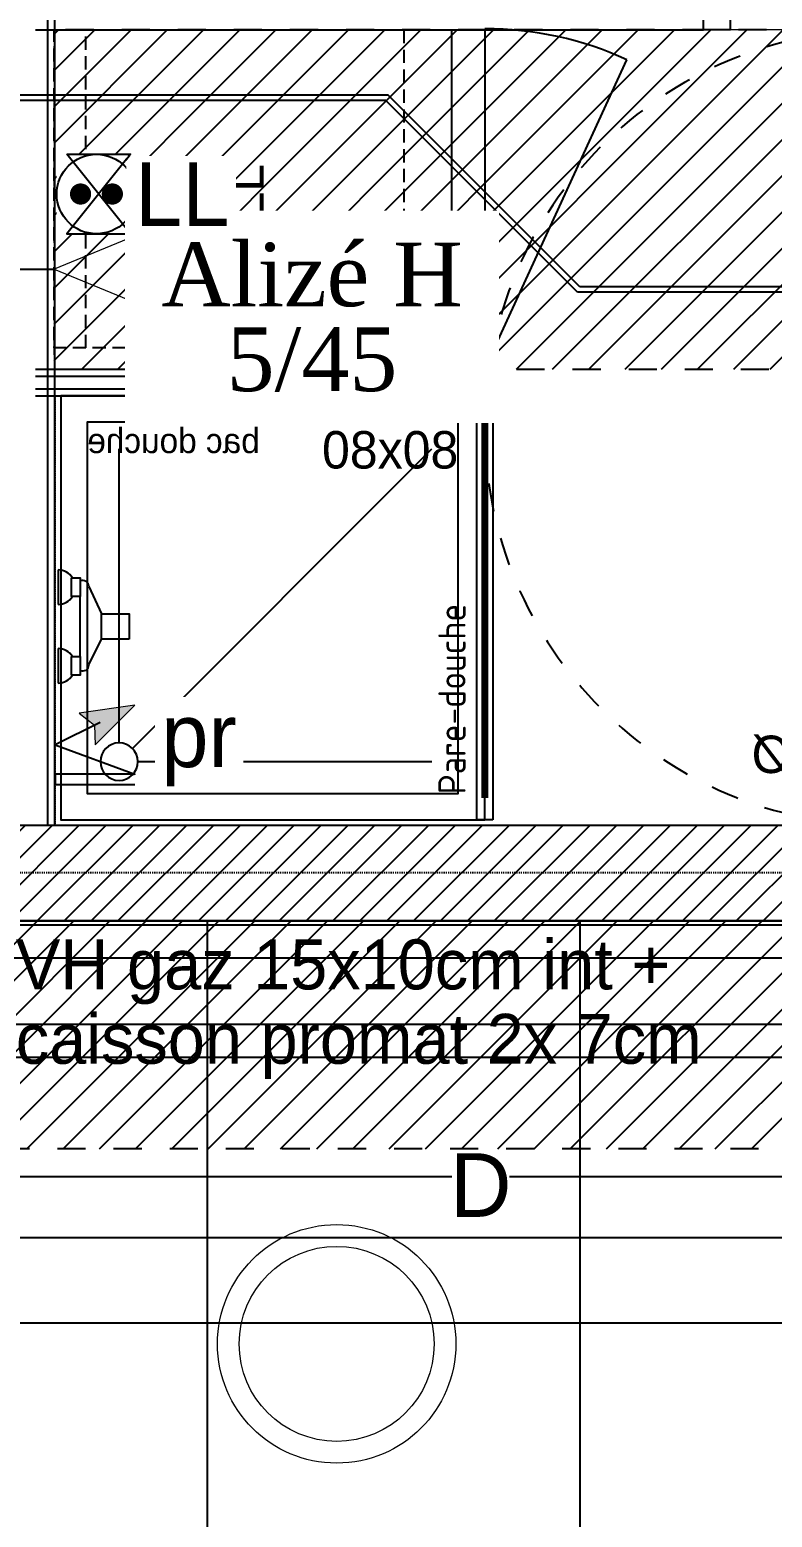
# Model space of a CAD drawing. Header units: centimetres. Extents: x 2191 to 12545, y -680 to 18662.
# Drawn here: x 10903.9 to 11043.9, y 4169.9 to 4450.4 of the extents above; entities that cross this region are included whole.
import ezdxf

# ---------------------------------------------------------------- set-up
doc = ezdxf.new("R2010")
doc.units = ezdxf.units.CM
for name, pattern in [('Style de ligne -1', [0.41664, 0.20828, -0.20836]), ('Style de ligne -11', [0.347222, 0.20828, -0.138942]), ('Style de ligne -13', [0.147638, 0.098425, -0.049213]), ('Style de ligne -18', [0.164042, 0.054681, -0.109361]), ('Style de ligne -5', [0.20828, 0.069425, -0.138855]), ('VW-01', [0.41656, 0.20828, -0.20828])]:
    doc.linetypes.add(name, pattern=pattern)
for name, color, linetype in [('B Aménagement intérieur', 252, 'Continuous'), ('B faience', 252, 'Style de ligne -11'), ('B Faux plafonds', 252, 'Continuous'), ('B Faux plafonds_Hatch', 252, 'Continuous'), ('B GÈnÈral_Hatch', 252, 'Continuous'), ('B Général', 252, 'Continuous'), ('C ANNOTATIONS-axes horizontaux', 252, 'Style de ligne -1'), ('C ANNOTATIONS-PMR', 252, 'Style de ligne -5'), ('C ANNOTATIONS-PRELEM', 252, 'Continuous'), ('C ANNOTATIONS-prestations', 252, 'Continuous'), ('C ANNOTATIONS-prestations_Hatch', 252, 'Continuous'), ('C ANNOTATIONS-texte', 252, 'Continuous'), ('D SURFACES-shab', 252, 'Continuous'), ('F REMPLISSAGE-vert clair', 252, 'Continuous'), ('F REMPLISSAGE-vert foncé', 252, 'Continuous'), ('prlm-CHAUFF', 4, 'Continuous'), ('prlm-EAU-EF', 161, 'Continuous'), ('prlm-MOD', 64, 'Continuous'), ('prlm-VMC', 93, 'Continuous')]:
    doc.layers.add(name, color=color, linetype=linetype)
doc.layers.add('prlm-ELEC-CFO', color=1, linetype='Continuous', lineweight=25)
doc.layers.add('prlm-GAZ', color=2, linetype='Continuous', lineweight=25)
doc.styles.add('Eurostile', font='Eurosti.TTF')
doc.styles.add('Eurostile (italic)', font='Eurostib.TTF')
doc.styles.add('prlm-elec-cfo', font='comic.ttf', dxfattribs={"height": 12})
doc.styles.add('prlm-vmc', font='pala.ttf', dxfattribs={"height": 14})
doc.styles.get("Standard").update_dxf_attribs({"font": 'isocp.shx', "height": 15})
pattern_1 = [(45, (0, 0.2205), (-3.5277778, 3.3072917), [])]

# ---------------------------------------------------------------- blocks, each defined once
blk = doc.blocks.new('B 70.Rond 150_PMR')
at = {"layer": 'B Général', "linetype": 'VW-01', "ltscale": 25.4}
blk.add_circle((0, 0), 75, dxfattribs=at)
at = {"layer": 'B Général', "insert": (-61.5, 0), "char_height": 7.059, "attachment_point": 5, "rotation": 90, "line_spacing_factor": 0.894142, "style": 'Eurostile (italic)'}
blk.add_mtext('Ø 150 PMR', dxfattribs=at)
blk = doc.blocks.new('B 70.Lave Linge')
at = {"layer": 'B Général', "linetype": 'Style de ligne -13', "ltscale": 25.4, "flags": 128}
blk.add_lwpolyline([(-29.47, 30), (-29.47, 36), (30.53, 36), (30.53, 30)], dxfattribs=at)
blk.add_lwpolyline([(-29.47, 30), (30.53, 30), (30.53, -30), (-29.47, -30)], close=True, dxfattribs=at)
at = {"layer": 'B Général', "insert": (0, 0), "char_height": 7.059, "attachment_point": 5, "line_spacing_factor": 0.894142, "style": 'Eurostile'}
blk.add_mtext('LL', dxfattribs=at)
blk = doc.blocks.new('B 70.PP 80')
at = {"layer": 'B Général', "flags": 128}
blk.add_lwpolyline([(-43, 2.5), (-43, 85.5), (-39, 85.5), (-39, 2.5)], close=True, dxfattribs=at)
at = {"layer": 'B Général', "linetype": 'Style de ligne -18', "ltscale": 25.4, "flags": 128}
blk.add_lwpolyline([(46, 2.5), (45.27, 13.33), (43.1, 23.98), (39.53, 34.26), (34.61, 44), (28.44, 53.03), (21.1, 61.19), (12.74, 68.35), (3.5, 74.38), (-6.47, 79.18), (-17, 82.67), (-27.91, 84.79), (-39, 85.5)], dxfattribs=at)
at = {"layer": 'B Général', "linetype": 'Continuous', "flags": 128}
for points in [[(-45, 2.5), (-43, 2.5), (-43, 0), (-40, 0), (-40, -2.5), (-45, -2.5)], [(48, 2.5), (46, 2.5), (46, 0), (43, 0), (43, -2.5), (48, -2.5), (48, -2.5), (48, -2.5), (48, 1.79), (48, 1.79)]]:
    blk.add_lwpolyline(points, close=True, dxfattribs=at)
at = {"layer": 'C ANNOTATIONS-prestations', "insert": (-37.5, 32.5), "char_height": 5.8825, "attachment_point": 1, "rotation": 90, "line_spacing_factor": 0.894142, "style": 'Eurostile'}
blk.add_mtext('PP 83 x 204', dxfattribs=at)
blk = doc.blocks.new('B 70.Bac douche 80.80')
at = {"layer": 'B faience', "lineweight": 18, "flags": 128}
blk.add_lwpolyline([(-41, -40), (40, -40), (40, 41)], dxfattribs=at)
at = {"layer": 'B Général', "linetype": 'Continuous'}
for p, q in [((25.5, -25.5), (-31, 31)), ((28, -24.46), (28, 31)), ((24.46, -28), (-31, -28))]:
    blk.add_line(p, q, dxfattribs=at)
at = {"layer": 'B Général', "linetype": 'Continuous', "flags": 128}
for points in [[(-41, 41), (39, 41), (39, -39), (-41, -39)], [(-36, 36), (34, 36), (34, -34), (-36, -34)]]:
    blk.add_lwpolyline(points, close=True, dxfattribs=at)
at = {"layer": 'B Général', "linetype": 'Continuous'}
blk.add_circle((28, -28), 3.54, dxfattribs=at)
at = {"layer": 'B Général', "insert": (-36, 30.76), "char_height": 7.059, "width": 35, "attachment_point": 4, "line_spacing_factor": 0.894142, "style": 'Eurostile'}
blk.add_mtext('80x80', dxfattribs=at)
at = {"layer": 'C ANNOTATIONS-prestations', "insert": (34, 32.51), "char_height": 4.706, "width": 70, "attachment_point": 6, "line_spacing_factor": 0.894142, "style": 'Eurostile'}
blk.add_mtext('bac douche ', dxfattribs=at)
blk = doc.blocks.new('B 70.Groupe-17-1')
at = {"layer": 'B Faux plafonds_Hatch', "linetype": 'Continuous'}
h = blk.add_hatch(dxfattribs=at)
h.set_pattern_fill('F_P__SOFFITE', color=256, style=0, pattern_type=2)
h.set_pattern_definition(pattern_1)
h.paths.add_polyline_path([(11180.44, 4450.39), (10908.46, 4450.39), (10908.46, 4386.39), (11180.44, 4386.39)])
at = {"layer": 'B Faux plafonds', "linetype": 'VW-01', "ltscale": 25.4, "flags": 128}
blk.add_lwpolyline([(11180.44, 4450.39), (10908.46, 4450.39), (10908.46, 4386.39), (11180.44, 4386.39)], close=True, dxfattribs=at)
at = {"layer": 'B Général', "linetype": 'Continuous'}
for p, q in [((11031, 4450.39), (11031, 4455.39)), ((10904.95, 4450.39), (11031, 4450.39)), ((10989.72, 4386.39), (11016.51, 4444.74)), ((10904.96, 4386.39), (10989.72, 4386.39)), ((10989.72, 4381.39), (10989.72, 4386.39)), ((10904.96, 4381.39), (10989.72, 4381.39))]:
    blk.add_line(p, q, dxfattribs=at)
at = {"layer": 'B Général', "linetype": 'Continuous', "flags": 128}
blk.add_lwpolyline([(10983.5, 4450.39), (10989.72, 4450.39), (10989.72, 4386.39), (10983.5, 4386.39)], close=True, dxfattribs=at)
at = {"layer": 'B Général', "linetype": 'Continuous'}
blk.add_arc((10989.72, 4386.39), 64.21, 65.3422, 90, dxfattribs=at)
at = {"layer": 'D SURFACES-shab', "lineweight": 18, "flags": 128}
blk.add_lwpolyline([(11180.44, 4380.41), (11180.44, 4450.41), (10908.46, 4450.41), (10908.46, 4300.41), (11235.44, 4300.41), (11235.44, 4345.36), (11283.04, 4345.36), (11283.04, 4380.41)], close=True, dxfattribs=at)
at = {"layer": 'F REMPLISSAGE-vert clair'}
for p, q in [((10904.96, 4385.09), (10989.72, 4385.09)), ((10904.96, 4382.69), (10989.72, 4382.69))]:
    blk.add_line(p, q, dxfattribs=at)
at = {"layer": 'F REMPLISSAGE-vert foncé', "linetype": 'Continuous'}
for p, q in [((10904.95, 4450.39), (11031, 4450.39)), ((10904.96, 4386.39), (10989.72, 4386.39)), ((10904.96, 4381.39), (10989.72, 4381.39))]:
    blk.add_line(p, q, dxfattribs=at)
at = {"layer": 'F REMPLISSAGE-vert foncé'}
for p, q in [((10904.96, 4385.09), (10989.72, 4385.09)), ((10904.96, 4382.69), (10989.72, 4382.69))]:
    blk.add_line(p, q, dxfattribs=at)
at = {"layer": 'B Général', "xscale": -1}
for name, p in [('B 70.PP 80', (11079, 4452.89)), ('B 70.Bac douche 80.80', (10948.72, 4340.37))]:
    blk.add_blockref(name, p, dxfattribs=at)
at = {"layer": 'B Général', "rotation": 90}
blk.add_blockref('B 70.Lave Linge', (10944.46, 4419.86), dxfattribs=at)
at = {"layer": 'C ANNOTATIONS-PMR', "ltscale": 25.4, "xscale": -1, "rotation": 270}
blk.add_blockref('B 70.Rond 150_PMR', (11064.72, 4375.39), dxfattribs=at)
at = {"layer": 'C ANNOTATIONS-texte', "insert": (10939.73, 4400.41), "char_height": 7.059, "width": 34.77, "attachment_point": 1, "line_spacing_factor": 0.894142, "style": 'Eurostile'}
blk.add_mtext('Placard', dxfattribs=at)
blk = doc.blocks.new('B 70.Groupe-23-1')
at = {"layer": 'B Faux plafonds_Hatch', "linetype": 'Continuous'}
h = blk.add_hatch(dxfattribs=at)
h.set_pattern_fill('F_P__SOFFITE', color=256, style=0, pattern_type=2)
h.set_pattern_definition(pattern_1)
h.paths.add_polyline_path([(10859.39, 4282.37), (11431.45, 4282.37), (11431.45, 4239.35), (10859.39, 4239.35)])
at = {"layer": 'B Faux plafonds', "linetype": 'VW-01', "ltscale": 25.4, "flags": 128}
blk.add_lwpolyline([(10859.39, 4282.37), (11431.45, 4282.37), (11431.45, 4239.35), (10859.39, 4239.35)], close=True, dxfattribs=at)
blk = doc.blocks.new('B 70.Groupe-33-1')
at = {"layer": 'C ANNOTATIONS-prestations', "linetype": 'Continuous'}
for p, q in [((11263.46, 4281.61), (11263.46, 4287.36)), ((11269.71, 4275.36), (11269.71, 4287.36)), ((11282.21, 4262.86), (11282.21, 4287.36)), ((11288.46, 4256.61), (11288.46, 4287.36)), ((10884.39, 4281.61), (11263.46, 4281.61)), ((10884.39, 4275.36), (11269.71, 4275.36)), ((10884.39, 4262.86), (11282.21, 4262.86)), ((10884.39, 4256.61), (11288.46, 4256.61))]:
    blk.add_line(p, q, dxfattribs=at)
blk = doc.blocks.new('xi.pdch')
at = {"layer": 'prlm-MOD', "color": 0, "linetype": 'ByBlock', "lineweight": -2, "ltscale": 50}
blk.add_lwpolyline([(-32.52, -3.22), (-32.52, -0.19), (47.48, -0.19), (47.48, -3.22)], close=True, dxfattribs=at)
at = {"layer": 'prlm-MOD', "color": 0, "linetype": 'ByBlock', "lineweight": 5, "ltscale": 50, "const_width": 1.3}
blk.add_lwpolyline([(-28.4, -1.71), (44.13, -1.71), (44.13, -1.71)], dxfattribs=at)
at = {"layer": 'prlm-MOD', "color": 0, "insert": (-27.71, 7.06), "char_height": 5.1497, "width": 137.3149, "attachment_point": 1}
blk.add_mtext('Pare-douche', dxfattribs=at)
blk = doc.blocks.new('xi.be')
at = {"layer": 'prlm-VMC', "color": 0, "linetype": 'ByBlock', "lineweight": 5, "flags": 128}
blk.add_lwpolyline([(-6.17, -15), (6.17, -15), (0, 0)], close=True, dxfattribs=at)
at = {"layer": 'prlm-VMC', "color": 0, "linetype": 'ByBlock', "lineweight": 5}
blk.add_solid([(0, -1), (5.17, -14), (-5.17, -14), (0, -1)], dxfattribs=at)
blk = doc.blocks.new('xi.dchrob')
at = {"layer": 'prlm-MOD', "color": 161}
for p, q in [((8.16, -2.3), (8.16, 2.3)), ((13.38, 1.16), (13.38, -1.16))]:
    blk.add_line(p, q, dxfattribs=at)
for points in [[(0, 10.66), (0, 4.16)], [(4.19, -5.66), (4.19, 5.66)], [(5.77, 7.56), (8.16, 2.38)], [(5.77, -7.26), (8.16, -2.37)], [(0, -4.16), (0, -10.66)]]:
    blk.add_lwpolyline(points, dxfattribs=at)
for points in [[(2.5, 9.16), (4.19, 9.16), (4.19, 5.66), (2.5, 5.66)], [(13.38, -2.37), (8.16, -2.37), (8.16, 2.38), (13.38, 2.38)], [(2.5, -5.66), (4.19, -5.66), (4.19, -9.16), (2.5, -9.16)]]:
    blk.add_lwpolyline(points, close=True, dxfattribs=at)
for centre, radius, start, end in [((0, 7.41), 3.25, 32.579, 90), ((4.65, 7.56), 1.13, 0, 114.0743), ((0, 7.41), 3.25, 270, 327.421), ((0, -7.41), 3.25, 32.579, 90), ((4.65, -7.26), 1.13, 245.9257, 360), ((0, -7.41), 3.25, 270, 327.421)]:
    blk.add_arc(centre, radius, start, end, dxfattribs=at)
blk = doc.blocks.new('xi.PR')
at = {"layer": 'prlm-ELEC-CFO', "lineweight": 5}
blk.add_hatch(color=0, dxfattribs=at).paths.add_polyline_path([(-3, 6), (-0.1, 3.7), (0, 0), (7.5, 7.5)])
at = {"layer": 'prlm-ELEC-CFO', "color": 0, "lineweight": 5, "flags": 128}
blk.add_lwpolyline([(-3, 6), (-0.1, 3.7), (0, 0), (7.5, 7.5)], close=True, dxfattribs=at)
at = {"layer": 'prlm-ELEC-CFO', "color": 0}
blk.add_lwpolyline([(0.95, 4.23), (-7.5, 0), (7.5, -5.5), (-7.5, -5.5), (-7.5, -7.5), (7.5, -7.5)], dxfattribs=at)
blk = doc.blocks.new('xi.LL')
at = {"color": 0, "lineweight": 5}
blk.add_wipeout([(-7.5, -7.5), (7.5, -7.5), (7.5, 7.5), (-7.5, 7.5)], dxfattribs=at).dxf.layer = 'prlm-ELEC-CFO'
at = {"layer": 'prlm-ELEC-CFO', "color": 0, "linetype": 'ByBlock', "lineweight": 5, "const_width": 2}
for points in [[(-4, 0, 1), (-2, 0, 1)], [(2, 0, 1), (4, 0, 1)]]:
    blk.add_lwpolyline(points, format="xyb", close=True, dxfattribs=at)
at = {"layer": 'prlm-ELEC-CFO', "color": 0, "linetype": 'ByBlock', "lineweight": -2}
blk.add_circle((0, 0), 7.5, dxfattribs=at)
blk = doc.blocks.new('xi.LLrob')
at = {"layer": 'prlm-EAU-EF', "color": 0}
blk.add_lwpolyline([(-6, 7.5), (6, 7.5), (-6, -7.5), (6, -7.5)], close=True, dxfattribs=at)
blk = doc.blocks.new('xi.lumD')
at = {"layer": 'prlm-ELEC-CFO', "color": 0, "linetype": 'ByBlock', "lineweight": 13}
for radius in [22.49, 18.39]:
    blk.add_circle((0, 0), radius, dxfattribs=at)

msp = doc.modelspace()

# ---------------------------------------------------------------- hatches: boundary and pattern name
at = {"layer": 'B GÈnÈral_Hatch', "linetype": 'Continuous'}
h = msp.add_hatch(dxfattribs=at)
h.set_pattern_fill('50_BETON', color=256, style=0, pattern_type=2)
h.set_pattern_definition([(45, (0, 0), (2.4253472, -2.6458333), [])])
h.paths.add_polyline_path([(11263.44, 4282.41), (11245.44, 4300.41), (10673.07, 4300.37), (10673.07, 4282.37)])
at = {"layer": 'C ANNOTATIONS-prestations_Hatch', "linetype": 'Continuous'}
h = msp.add_hatch(dxfattribs=at)
h.set_pattern_fill('DALETTES TERRASSE 50X50', color=256, scale=1.406016, style=0, pattern_type=2)
h.set_pattern_definition([(0, (9531.354, 4152.3), (4e-15, -70.3008), []), (-90, (9531.354, 4152.3), (70.3008, 0), [])])
h.paths.add_polyline_path([(9060.8, 4282.3), (9060.8, 3065.19), (9190.8, 3065.19), (9190.8, 3716.39), (9189.48, 3716.39), (9189.48, 4137.39), (9812.8, 4137.39), (9812.8, 4152.41), (11431.45, 4152.3), (11431.45, 4282.3)])

# ---------------------------------------------------------------- linework, layer by layer
at = {"layer": 'B Aménagement intérieur', "linetype": 'Continuous'}
msp.add_line((10908.51, 4455.39), (10908.52, 4300.38), dxfattribs=at)
at = {"layer": 'B Général', "linetype": 'Continuous', "lineweight": 18}
for p, q in [((10673.07, 4300.37), (11245.44, 4300.41)), ((10673.07, 4282.37), (11263.44, 4282.41))]:
    msp.add_line(p, q, dxfattribs=at)
at = {"layer": 'B Général', "linetype": 'Continuous'}
for p, q in [((10673.07, 4300.37), (11235.44, 4300.41)), ((10673.07, 4282.37), (11263.44, 4282.41))]:
    msp.add_line(p, q, dxfattribs=at)
at = {"layer": 'C ANNOTATIONS-axes horizontaux'}
msp.add_line((12370.81, 4291.39), (2960.81, 4291.39), dxfattribs=at)
msp.add_line((12370.81, 4291.39), (2960.81, 4291.39), dxfattribs=at)
at = {"layer": 'C ANNOTATIONS-prestations', "linetype": 'Continuous', "flags": 128}
msp.add_lwpolyline([(9060.8, 4282.3), (9060.8, 3065.19), (9190.8, 3065.19), (9190.8, 3716.39), (9189.48, 3716.39), (9189.48, 4137.39), (9812.8, 4137.39), (9812.8, 4152.41), (11431.45, 4152.3), (11431.45, 4282.3)], close=True, dxfattribs=at)
at = {"layer": 'F REMPLISSAGE-vert clair'}
msp.add_line((10907.21, 4454.09), (10907.22, 4300.38), dxfattribs=at)
at = {"layer": 'F REMPLISSAGE-vert foncé', "linetype": 'Continuous'}
msp.add_line((10908.51, 4455.39), (10908.52, 4300.38), dxfattribs=at)
at = {"layer": 'F REMPLISSAGE-vert foncé'}
msp.add_line((10907.21, 4454.09), (10907.22, 4300.38), dxfattribs=at)
at = {"layer": 'prlm-CHAUFF', "ltscale": 50}
for p, q in [((10971.48, 4438.06), (10802.58, 4438.06)), ((11007.63, 4401.91), (10971.48, 4438.06)), ((10971.06, 4437.06), (10803.58, 4437.06)), ((11007.22, 4400.91), (10971.06, 4437.06)), ((11080.06, 4401.91), (11007.63, 4401.91)), ((11081.06, 4400.91), (11007.22, 4400.91))]:
    msp.add_line(p, q, dxfattribs=at)
at = {"layer": 'prlm-GAZ'}
for points in [[(11303.38, 4291.39), (11246.07, 4234.08), (10857.41, 4234.08), (10857.41, 4333.73)], [(11304.94, 4287.36), (11270.08, 4222.57), (9929.19, 4222.57), (9890.81, 4328.15)], [(9890.81, 4107.12), (9929.81, 4206.52), (11276.08, 4206.52), (11307.11, 4291.39)]]:
    msp.add_lwpolyline(points, dxfattribs=at)
at = {"layer": 'prlm-VMC'}
msp.add_lwpolyline([(10889.76, 4405.24), (10908.46, 4405.24)], dxfattribs=at)

# ---------------------------------------------------------------- block references
at = {"layer": 'B Aménagement intérieur'}
msp.add_blockref('B 70.Groupe-17-1', (0, 0), dxfattribs=at)
at = {"layer": 'C ANNOTATIONS-PRELEM'}
msp.add_blockref('B 70.Groupe-33-1', (0, 0), dxfattribs=at)
at = {"layer": 'C ANNOTATIONS-prestations'}
msp.add_blockref('B 70.Groupe-23-1', (0, 0), dxfattribs=at)
at = {"layer": 'prlm-ELEC-CFO'}
msp.add_blockref('xi.PR', (10916.18, 4315.53), dxfattribs=at)
at = {"layer": 'prlm-ELEC-CFO', "rotation": 90}
msp.add_blockref('xi.lumD', (10961.77, 4202.57), dxfattribs=at)
at = {"layer": 'prlm-MOD', "rotation": 90}
msp.add_blockref('xi.pdch', (10988.01, 4333.9), dxfattribs=at)
at = {"layer": 'prlm-MOD'}
msp.add_blockref('xi.dchrob', (10909.21, 4337.86), dxfattribs=at)
at = {"layer": 'prlm-VMC', "rotation": 90.00357505710774}
msp.add_blockref('xi.be', (10908.45, 4405.24), dxfattribs=at)

# ---------------------------------------------------------------- texts
at = {"layer": 'C ANNOTATIONS-prestations', "insert": (10901.23, 4278.83), "char_height": 9.412, "width": 146.7652, "attachment_point": 1, "line_spacing_factor": 0.894142, "style": 'Eurostile'}
msp.add_mtext('VH gaz 15x10cm int + caisson promat 2x 7cm', dxfattribs=at)

# ---------------------------------------------------------------- next in the draw order: block references
at = {"layer": 'prlm-ELEC-CFO'}
msp.add_blockref('xi.LL', (10916.45, 4419.42), dxfattribs=at)

# ---------------------------------------------------------------- next in the draw order: texts
at = {"layer": 'prlm-ELEC-CFO', "lineweight": 20, "char_height": 12, "line_spacing_factor": 0.8, "style": 'prlm-elec-cfo', "bg_fill": 3, "bg_fill_color": 256, "bg_fill_transparency": 0}
for s, insert, attachment_point, box_fill_scale in [('pr', (10935.8, 4315.53), 5, 1.1), ('D', (10988.95, 4238.52), 2, 0.95)]:
    msp.add_mtext(s, dxfattribs=dict(at, insert=insert, attachment_point=attachment_point, box_fill_scale=box_fill_scale))

# ---------------------------------------------------------------- next in the draw order: texts
at = {"layer": 'prlm-ELEC-CFO', "lineweight": 20, "insert": (10932.2, 4419.42), "char_height": 12, "attachment_point": 5, "line_spacing_factor": 0.8, "style": 'prlm-elec-cfo', "bg_fill": 3, "box_fill_scale": 1.1, "bg_fill_color": 256, "bg_fill_transparency": 0}
msp.add_mtext('LL', dxfattribs=at)

# ---------------------------------------------------------------- next in the draw order: texts
at = {"layer": 'prlm-EAU-EF', "lineweight": 20, "insert": (10932.63, 4419.42), "char_height": 12, "attachment_point": 5, "line_spacing_factor": 0.8, "style": 'prlm-elec-cfo', "bg_fill": 3, "box_fill_scale": 1.1, "bg_fill_color": 256, "bg_fill_transparency": 0}
msp.add_mtext('LL', dxfattribs=at)

# ---------------------------------------------------------------- next in the draw order: block references
at = {"layer": 'prlm-EAU-EF'}
msp.add_blockref('xi.LLrob', (10916.88, 4419.42), dxfattribs=at)

# ---------------------------------------------------------------- next in the draw order: texts
at = {"layer": 'prlm-VMC', "ltscale": 25, "insert": (10957.11, 4396.17), "char_height": 12, "width": 58.6147, "attachment_point": 5, "line_spacing_factor": 0.8, "style": 'prlm-vmc', "bg_fill": 2}
msp.add_mtext('Alizé H 5/45', dxfattribs=at)

doc.saveas('drawing.dxf')
